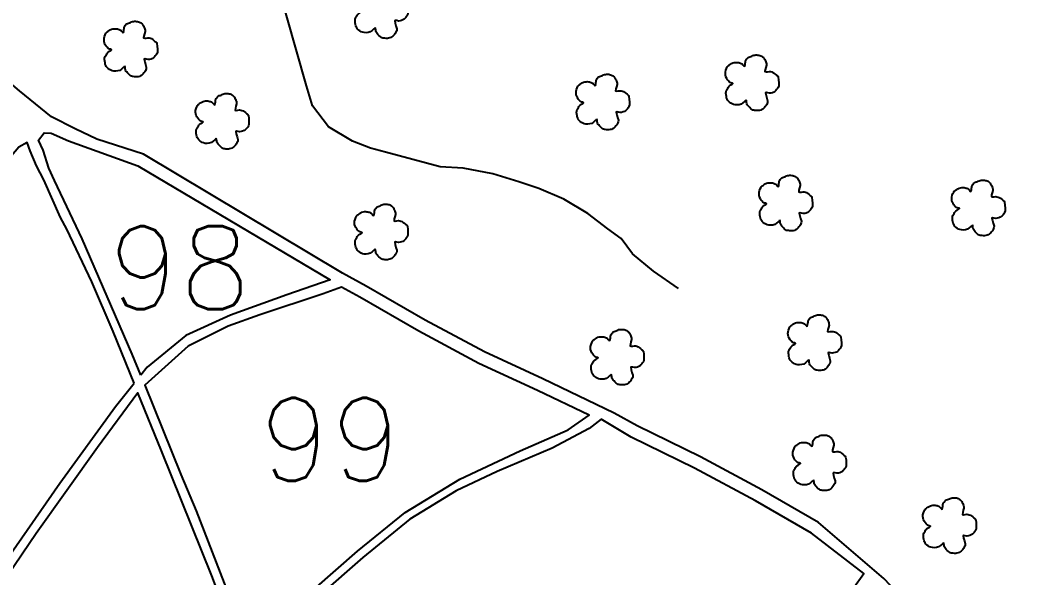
# Model space of a CAD drawing. Extents: x 730929 to 735129, y 7820181 to 7826121.
# Drawn here: x 732681.9 to 732998.2, y 7821832.9 to 7822007.4 of the extents above; entities that cross this region are included whole.
import ezdxf

# ---------------------------------------------------------------- set-up
doc = ezdxf.new("R2010")
doc.units = 0
doc.header["$MEASUREMENT"] = 0
doc.linetypes.add('CONTINUO', pattern=[0])
doc.linetypes.add('LIN0', pattern=[0])
for name, color, linetype in [('0114000475094', 5, 'Continuous'), ('0114000475095', 5, 'Continuous'), ('0114000475098', 5, 'Continuous'), ('0114000475099', 5, 'Continuous'), ('0114000475100', 5, 'Continuous'), ('CURSOS_D_AGUA', 4, 'Continuous'), ('RESERVA', 3, 'Continuous'), ('SIMBOLO ARVORE', 118, 'Continuous'), ('TEXTO_NUN_TAL', 7, 'Continuous')]:
    doc.layers.add(name, color=color, linetype=linetype)
doc.styles.add('Simplex', font='simplex.shx')

msp = doc.modelspace()

# ---------------------------------------------------------------- linework, layer by layer
at = {"layer": '0114000475094', "linetype": 'CONTINUO', "flags": 128}
msp.add_lwpolyline([(732717.56, 7821893.77), (732711.05, 7821910.02), (732704.37, 7821925.51), (732696.54, 7821942.04), (732694.57, 7821945.67), (732689.35, 7821957.46), (732687.01, 7821961.81), (732685.02, 7821966.55), (732684.11, 7821969.12), (732681.5, 7821967.64), (732678.05, 7821963.64), (732669.31, 7821950.76), (732654.5, 7821925.79), (732639.85, 7821902.37), (732628.39, 7821889.15), (732620.33, 7821877.62), (732605.75, 7821856.49), (732588.85, 7821833.74), (732566.78, 7821808.22), (732546.34, 7821782.1), (732528.78, 7821758.87), (732520.17, 7821740.36), (732514.1, 7821712.78), (732512.58, 7821680.1), (732514.21, 7821648.02), (732518.19, 7821615.8), (732526.43, 7821583), (732537.65, 7821551.55), (732550.5, 7821519.51), (732566.25, 7821486.07), (732586.82, 7821457.35), (732609.04, 7821429.9), (732633.72, 7821405.85), (732656.47, 7821389.96), (732672.16, 7821382.96), (732675.94, 7821381.8), (732681.39, 7821384.04), (732691.31, 7821388.8), (732701.62, 7821396.25), (732726.53, 7821407.79), (732744.93, 7821417.42), (732755.6, 7821426.45), (732748.06, 7821429.67), (732724.01, 7821436.79), (732694.76, 7821445.6), (732673.77, 7821460.24), (732655.84, 7821480.58), (732636.41, 7821509.05), (732622.23, 7821539.75), (732611.77, 7821570.51), (732603.9, 7821602.95), (732598.61, 7821637.22), (732597.21, 7821667.23), (732600.87, 7821692.78), (732608.42, 7821716.36), (732620.4, 7821742.51), (732634.21, 7821769.88), (732651.26, 7821799.2), (732672.08, 7821830.71), (732694.26, 7821862.53), (732711.76, 7821886.54)], close=True, dxfattribs=at)
at = {"layer": '0114000475095', "linetype": 'CONTINUO', "flags": 128}
msp.add_lwpolyline([(732749.52, 7821813.31), (732741.89, 7821833.49), (732726.16, 7821872.62), (732718.74, 7821890.83), (732706.1, 7821873.65), (732686.94, 7821846.78), (732664.31, 7821813.5), (732645.6, 7821783.05), (732629.12, 7821752.38), (732614.27, 7821722.09), (732604.81, 7821689.39), (732600.86, 7821656.3), (732602.75, 7821628.75), (732608.35, 7821597.55), (732618.68, 7821559.73), (732630.61, 7821528.31), (732643.61, 7821502.77), (732660.38, 7821479.28), (732679.71, 7821459.12), (732699.5, 7821446.99), (732716.75, 7821442.05), (732738.38, 7821435.86), (732760.34, 7821430.46), (732769.49, 7821430.61), (732779.76, 7821438.79), (732793.36, 7821455.38), (732806.69, 7821473.76), (732811.55, 7821482.3), (732811.24, 7821483.5), (732809.16, 7821484.85), (732795.54, 7821484.81), (732771.51, 7821484.5), (732751.13, 7821487.26), (732736.73, 7821496.49), (732725.28, 7821512.75), (732713.92, 7821533.97), (732703.79, 7821557.28), (732696.44, 7821582.21), (732692.01, 7821611.49), (732691.31, 7821638.7), (732691.55, 7821642.04), (732693.36, 7821663.47), (732696.48, 7821685.65), (732701.62, 7821706.2), (732708.26, 7821726.36), (732716.77, 7821746.64), (732727.49, 7821768.39), (732740.5, 7821789.68), (732749.82, 7821802.75), (732752.3, 7821805.63)], close=True, dxfattribs=at)
at = {"layer": '0114000475098', "linetype": 'CONTINUO', "flags": 128}
msp.add_lwpolyline([(732719.63, 7821896.35), (732717, 7821902.88), (732701.25, 7821938.95), (732692.66, 7821957.21), (732690.85, 7821961.11), (732689.05, 7821966.68), (732687.68, 7821969.84), (732689.37, 7821972.13), (732691.65, 7821972.03), (732696.98, 7821969.67), (732718.77, 7821961.82), (732778.88, 7821926.19), (732765.33, 7821921.48), (732747.68, 7821915.12), (732733.7, 7821908.68), (732721.65, 7821898.86)], close=True, dxfattribs=at)
at = {"layer": '0114000475099', "linetype": 'CONTINUO', "flags": 128}
msp.add_lwpolyline([(732754.46, 7821808.14), (732761.96, 7821816.87), (732773.86, 7821829.36), (732787.44, 7821841.28), (732802.39, 7821853.34), (732819.44, 7821863.78), (732838.35, 7821872.59), (732853.4, 7821879.19), (732859.92, 7821883.77), (732843.78, 7821891.52), (732825.48, 7821900.01), (732806.65, 7821910.09), (732788.23, 7821920.73), (732782.41, 7821923.85), (732776.72, 7821921.79), (732756.95, 7821915.15), (732746.99, 7821911.62), (732734.5, 7821905.41), (732720.88, 7821893.24), (732732.16, 7821865.22), (732737, 7821853.81), (732749.45, 7821821.5)], close=True, dxfattribs=at)
at = {"layer": '0114000475100'}
msp.add_lwpolyline([(732942.48, 7821829.48), (732945.94, 7821834.26), (732929.55, 7821846.86), (732912.04, 7821856.98), (732892.97, 7821867.2), (732873.06, 7821876.9), (732863.74, 7821882.53), (732859.95, 7821879.61), (732848.37, 7821873.46), (732831.16, 7821866.18), (732818.36, 7821860.07), (732803.89, 7821851.21), (732789.11, 7821839.29), (732775.67, 7821827.49)], dxfattribs=at)
at = {"layer": 'CURSOS_D_AGUA', "linetype": 'LIN0', "elevation": 716.76, "flags": 128}
msp.add_lwpolyline([(732887.91, 7821923.39), (732880.13, 7821928.82), (732873.55, 7821934.24), (732869.97, 7821939.05), (732865.78, 7821942.07), (732859.5, 7821946.89), (732852.02, 7821951.42), (732844.23, 7821954.75), (732837.94, 7821956.87), (732829.84, 7821959.31), (732820.55, 7821961.14), (732813.35, 7821961.47), (732796.21, 7821966.11), (732791.51, 7821967.38), (732785.87, 7821969.6), (732778.36, 7821974.02), (732773.37, 7821980.62), (732771.51, 7821986.9), (732762.19, 7822019.65), (732760.04, 7822030.63), (732758.49, 7822035.97), (732754.75, 7822044.14), (732748.19, 7822050.75), (732743.81, 7822054.21), (732729.41, 7822060.54), (732718.27, 7822065.27)], dxfattribs=at)
at = {"layer": 'RESERVA', "flags": 128}
msp.add_lwpolyline([(733002.25, 7821764.27), (732993.61, 7821775.98), (732991.17, 7821778.95), (732980.06, 7821794.86), (732970.69, 7821808.7), (732960.34, 7821824.1), (732952.18, 7821832.7), (732931.78, 7821850.19), (732913.98, 7821860.48), (732894.79, 7821870.76), (732874.97, 7821880.42), (732867.81, 7821884.43), (732845.48, 7821895.14), (732827.26, 7821903.59), (732808.6, 7821913.58), (732790.18, 7821924.22), (732782.72, 7821928.22), (732720.48, 7821965.45), (732705.89, 7821970.2), (732699.14, 7821973.41), (732691.66, 7821977.21), (732681.69, 7821985.28), (732666.09, 7821998.54), (732649.69, 7822010.69)], dxfattribs=at)
at = {"layer": 'SIMBOLO ARVORE', "linetype": 'LIN0', "elevation": 716.76, "flags": 128}
for points in [[(732792.97, 7822005), (732792.52, 7822004.61), (732792.02, 7822004.16), (732791.47, 7822003.74), (732790.83, 7822003.56), (732790.18, 7822003.49), (732789.56, 7822003.52), (732789.05, 7822003.63), (732788.6, 7822003.81), (732788.2, 7822004.05), (732787.82, 7822004.33), (732787.5, 7822004.65), (732787.23, 7822005), (732787.05, 7822005.32), (732786.92, 7822005.68), (732786.84, 7822006.08), (732786.75, 7822006.61), (732786.71, 7822007.16), (732786.73, 7822007.69), (732786.86, 7822008.07), (732787.04, 7822008.41), (732787.25, 7822008.7), (732787.4, 7822008.97), (732787.58, 7822009.21), (732787.8, 7822009.45), (732788.22, 7822009.72), (732788.61, 7822009.98), (732788.9, 7822010.2), (732788.77, 7822010.29), (732788.52, 7822010.35), (732788.2, 7822010.42), (732787.97, 7822010.55), (732787.74, 7822010.74), (732787.51, 7822010.99), (732787.21, 7822011.36), (732786.93, 7822011.79), (732786.7, 7822012.27), (732786.57, 7822012.76), (732786.52, 7822013.27), (732786.55, 7822013.79), (732786.7, 7822014.36), (732786.9, 7822014.91), (732787.13, 7822015.37), (732787.31, 7822015.62), (732787.51, 7822015.8), (732787.75, 7822015.94), (732788.09, 7822016.19), (732788.47, 7822016.43), (732788.87, 7822016.63), (732789.27, 7822016.73), (732789.67, 7822016.78), (732790.05, 7822016.79), (732790.39, 7822016.77), (732790.7, 7822016.72), (732790.99, 7822016.65), (732791.25, 7822016.57), (732791.49, 7822016.46), (732791.73, 7822016.31), (732792.03, 7822015.98), (732792.31, 7822015.71), (732792.55, 7822015.58), (732792.67, 7822015.95), (732792.74, 7822016.45), (732792.79, 7822016.97), (732792.85, 7822017.2), (732792.91, 7822017.37), (732793, 7822017.53), (732793.17, 7822017.79), (732793.37, 7822018.06), (732793.61, 7822018.3), (732793.9, 7822018.43), (732794.2, 7822018.54), (732794.52, 7822018.63), (732794.81, 7822018.77), (732795.1, 7822018.91), (732795.4, 7822019.02), (732795.73, 7822019.08), (732796.07, 7822019.11), (732796.4, 7822019.11), (732796.73, 7822019.1), (732797.04, 7822019.05), (732797.34, 7822018.98), (732797.62, 7822018.87), (732797.87, 7822018.74), (732798.11, 7822018.58), (732798.31, 7822018.4), (732798.5, 7822018.2), (732798.68, 7822017.96), (732798.86, 7822017.66), (732799.03, 7822017.33), (732799.17, 7822016.98), (732799.29, 7822016.66), (732799.36, 7822016.31), (732799.37, 7822015.89), (732799.17, 7822015.19), (732798.99, 7822014.51), (732798.92, 7822013.94), (732799.27, 7822013.84), (732799.75, 7822013.87), (732800.28, 7822013.96), (732800.68, 7822013.92), (732801.05, 7822013.83), (732801.41, 7822013.69), (732801.79, 7822013.43), (732802.15, 7822013.14), (732802.47, 7822012.84), (732802.72, 7822012.71), (732802.92, 7822012.51), (732803.07, 7822012.17), (732803.19, 7822011.33), (732803.24, 7822010.39), (732803.22, 7822009.49), (732803.07, 7822008.98), (732802.84, 7822008.59), (732802.57, 7822008.29), (732802.31, 7822007.97), (732802.03, 7822007.71), (732801.69, 7822007.49), (732801.26, 7822007.32), (732800.79, 7822007.19), (732800.32, 7822007.12), (732799.81, 7822007.26), (732799.39, 7822007.33), (732799.11, 7822007.23), (732799.26, 7822006.48), (732799.51, 7822005.6), (732799.76, 7822004.72), (732799.74, 7822004.27), (732799.63, 7822003.94), (732799.46, 7822003.65), (732799.25, 7822003.29), (732799, 7822002.95), (732798.74, 7822002.63), (732798.49, 7822002.38), (732798.23, 7822002.17), (732797.94, 7822002), (732797.58, 7822001.87), (732797.2, 7822001.78), (732796.81, 7822001.72), (732796.42, 7822001.71), (732796.04, 7822001.74), (732795.68, 7822001.79), (732795.39, 7822001.82), (732795.12, 7822001.9), (732794.84, 7822002.03), (732794.51, 7822002.31), (732794.19, 7822002.63), (732793.88, 7822002.98), (732793.62, 7822003.25), (732793.4, 7822003.52), (732793.22, 7822003.83), (732793.16, 7822004.3), (732793.11, 7822004.76), (732793.02, 7822005.13), (732793.02, 7822005.13)], [(732714.59, 7821992.95), (732714.14, 7821992.56), (732713.64, 7821992.11), (732713.09, 7821991.69), (732712.45, 7821991.51), (732711.8, 7821991.44), (732711.18, 7821991.47), (732710.67, 7821991.58), (732710.22, 7821991.76), (732709.82, 7821992), (732709.44, 7821992.28), (732709.12, 7821992.6), (732708.85, 7821992.94), (732708.67, 7821993.27), (732708.54, 7821993.63), (732708.45, 7821994.03), (732708.37, 7821994.56), (732708.33, 7821995.11), (732708.34, 7821995.64), (732708.48, 7821996.02), (732708.66, 7821996.36), (732708.87, 7821996.65), (732709.02, 7821996.92), (732709.2, 7821997.16), (732709.41, 7821997.4), (732709.84, 7821997.67), (732710.23, 7821997.93), (732710.51, 7821998.15), (732710.39, 7821998.23), (732710.14, 7821998.3), (732709.81, 7821998.37), (732709.59, 7821998.5), (732709.36, 7821998.69), (732709.12, 7821998.94), (732708.83, 7821999.31), (732708.55, 7821999.74), (732708.31, 7822000.22), (732708.19, 7822000.71), (732708.14, 7822001.22), (732708.17, 7822001.74), (732708.31, 7822002.31), (732708.52, 7822002.86), (732708.75, 7822003.32), (732708.93, 7822003.57), (732709.13, 7822003.75), (732709.37, 7822003.89), (732709.71, 7822004.14), (732710.09, 7822004.38), (732710.49, 7822004.58), (732710.89, 7822004.68), (732711.29, 7822004.73), (732711.67, 7822004.74), (732712, 7822004.72), (732712.32, 7822004.67), (732712.61, 7822004.6), (732712.86, 7822004.52), (732713.11, 7822004.41), (732713.35, 7822004.26), (732713.65, 7822003.93), (732713.93, 7822003.66), (732714.17, 7822003.53), (732714.29, 7822003.9), (732714.36, 7822004.4), (732714.41, 7822004.92), (732714.46, 7822005.15), (732714.53, 7822005.32), (732714.62, 7822005.48), (732714.78, 7822005.74), (732714.99, 7822006.01), (732715.23, 7822006.25), (732715.51, 7822006.38), (732715.82, 7822006.49), (732716.14, 7822006.58), (732716.43, 7822006.72), (732716.72, 7822006.86), (732717.02, 7822006.97), (732717.35, 7822007.03), (732717.68, 7822007.06), (732718.02, 7822007.06), (732718.34, 7822007.05), (732718.66, 7822007), (732718.96, 7822006.93), (732719.24, 7822006.82), (732719.49, 7822006.69), (732719.73, 7822006.53), (732719.93, 7822006.35), (732720.12, 7822006.15), (732720.29, 7822005.91), (732720.48, 7822005.61), (732720.65, 7822005.28), (732720.79, 7822004.93), (732720.91, 7822004.61), (732720.98, 7822004.26), (732720.99, 7822003.84), (732720.79, 7822003.14), (732720.6, 7822002.46), (732720.53, 7822001.89), (732720.89, 7822001.79), (732721.37, 7822001.82), (732721.9, 7822001.91), (732722.29, 7822001.86), (732722.67, 7822001.78), (732723.03, 7822001.64), (732723.41, 7822001.38), (732723.77, 7822001.09), (732724.09, 7822000.79), (732724.34, 7822000.66), (732724.54, 7822000.46), (732724.68, 7822000.12), (732724.8, 7821999.28), (732724.86, 7821998.34), (732724.84, 7821997.44), (732724.68, 7821996.93), (732724.46, 7821996.54), (732724.18, 7821996.24), (732723.93, 7821995.92), (732723.64, 7821995.66), (732723.31, 7821995.44), (732722.88, 7821995.26), (732722.41, 7821995.14), (732721.94, 7821995.07), (732721.43, 7821995.2), (732721.01, 7821995.28), (732720.73, 7821995.18), (732720.88, 7821994.43), (732721.13, 7821993.55), (732721.37, 7821992.67), (732721.35, 7821992.22), (732721.25, 7821991.89), (732721.08, 7821991.6), (732720.87, 7821991.24), (732720.62, 7821990.9), (732720.35, 7821990.58), (732720.11, 7821990.33), (732719.85, 7821990.12), (732719.56, 7821989.95), (732719.2, 7821989.82), (732718.82, 7821989.72), (732718.42, 7821989.67), (732718.04, 7821989.66), (732717.66, 7821989.69), (732717.3, 7821989.74), (732717.01, 7821989.77), (732716.73, 7821989.85), (732716.46, 7821989.98), (732716.13, 7821990.26), (732715.8, 7821990.58), (732715.49, 7821990.93), (732715.23, 7821991.2), (732715.01, 7821991.47), (732714.84, 7821991.78), (732714.78, 7821992.25), (732714.73, 7821992.7), (732714.64, 7821993.08), (732714.64, 7821993.08)], [(732909.04, 7821982.41), (732908.59, 7821982.01), (732908.09, 7821981.56), (732907.54, 7821981.14), (732906.9, 7821980.97), (732906.25, 7821980.9), (732905.63, 7821980.92), (732905.12, 7821981.03), (732904.67, 7821981.21), (732904.27, 7821981.45), (732903.89, 7821981.74), (732903.57, 7821982.06), (732903.3, 7821982.4), (732903.12, 7821982.73), (732902.99, 7821983.09), (732902.9, 7821983.49), (732902.82, 7821984.02), (732902.78, 7821984.57), (732902.79, 7821985.09), (732902.93, 7821985.48), (732903.11, 7821985.81), (732903.31, 7821986.11), (732903.47, 7821986.37), (732903.64, 7821986.62), (732903.86, 7821986.86), (732904.28, 7821987.13), (732904.68, 7821987.39), (732904.96, 7821987.6), (732904.84, 7821987.69), (732904.58, 7821987.75), (732904.26, 7821987.82), (732904.04, 7821987.96), (732903.81, 7821988.14), (732903.57, 7821988.39), (732903.28, 7821988.76), (732903, 7821989.2), (732902.76, 7821989.67), (732902.64, 7821990.16), (732902.59, 7821990.67), (732902.62, 7821991.19), (732902.76, 7821991.77), (732902.97, 7821992.31), (732903.2, 7821992.78), (732903.38, 7821993.03), (732903.58, 7821993.2), (732903.82, 7821993.35), (732904.16, 7821993.6), (732904.54, 7821993.83), (732904.94, 7821994.03), (732905.34, 7821994.13), (732905.73, 7821994.18), (732906.11, 7821994.19), (732906.45, 7821994.17), (732906.77, 7821994.13), (732907.06, 7821994.06), (732907.31, 7821993.97), (732907.56, 7821993.86), (732907.8, 7821993.71), (732908.1, 7821993.39), (732908.38, 7821993.12), (732908.62, 7821992.98), (732908.74, 7821993.36), (732908.81, 7821993.86), (732908.86, 7821994.38), (732908.91, 7821994.6), (732908.98, 7821994.77), (732909.07, 7821994.93), (732909.23, 7821995.2), (732909.44, 7821995.46), (732909.68, 7821995.7), (732909.96, 7821995.84), (732910.27, 7821995.94), (732910.59, 7821996.04), (732910.88, 7821996.18), (732911.17, 7821996.31), (732911.47, 7821996.43), (732911.8, 7821996.49), (732912.13, 7821996.52), (732912.47, 7821996.52), (732912.79, 7821996.5), (732913.11, 7821996.46), (732913.41, 7821996.39), (732913.68, 7821996.28), (732913.94, 7821996.14), (732914.17, 7821995.98), (732914.38, 7821995.81), (732914.57, 7821995.61), (732914.74, 7821995.37), (732914.93, 7821995.07), (732915.1, 7821994.74), (732915.24, 7821994.38), (732915.36, 7821994.07), (732915.43, 7821993.71), (732915.44, 7821993.29), (732915.23, 7821992.6), (732915.05, 7821991.91), (732914.98, 7821991.34), (732915.34, 7821991.24), (732915.82, 7821991.28), (732916.35, 7821991.36), (732916.74, 7821991.32), (732917.12, 7821991.23), (732917.48, 7821991.09), (732917.86, 7821990.84), (732918.22, 7821990.55), (732918.54, 7821990.25), (732918.79, 7821990.11), (732918.98, 7821989.92), (732919.13, 7821989.58), (732919.25, 7821988.73), (732919.31, 7821987.8), (732919.29, 7821986.89), (732919.13, 7821986.38), (732918.91, 7821986), (732918.63, 7821985.69), (732918.38, 7821985.38), (732918.09, 7821985.11), (732917.76, 7821984.89), (732917.32, 7821984.72), (732916.86, 7821984.6), (732916.38, 7821984.53), (732915.88, 7821984.66), (732915.46, 7821984.73), (732915.18, 7821984.63), (732915.33, 7821983.89), (732915.58, 7821983), (732915.82, 7821982.13), (732915.8, 7821981.68), (732915.7, 7821981.34), (732915.53, 7821981.06), (732915.32, 7821980.7), (732915.07, 7821980.35), (732914.8, 7821980.04), (732914.56, 7821979.79), (732914.3, 7821979.58), (732914.01, 7821979.41), (732913.65, 7821979.27), (732913.27, 7821979.18), (732912.87, 7821979.13), (732912.48, 7821979.12), (732912.11, 7821979.14), (732911.75, 7821979.19), (732911.46, 7821979.23), (732911.18, 7821979.3), (732910.91, 7821979.43), (732910.58, 7821979.71), (732910.25, 7821980.04), (732909.94, 7821980.38), (732909.68, 7821980.65), (732909.46, 7821980.93), (732909.29, 7821981.24), (732909.23, 7821981.71), (732909.18, 7821982.16), (732909.08, 7821982.53), (732909.08, 7821982.53)], [(732862.31, 7821976.38), (732861.86, 7821975.99), (732861.36, 7821975.54), (732860.81, 7821975.12), (732860.17, 7821974.94), (732859.52, 7821974.87), (732858.9, 7821974.9), (732858.39, 7821975.01), (732857.94, 7821975.19), (732857.54, 7821975.43), (732857.16, 7821975.71), (732856.84, 7821976.03), (732856.57, 7821976.38), (732856.39, 7821976.7), (732856.26, 7821977.06), (732856.17, 7821977.46), (732856.09, 7821977.99), (732856.05, 7821978.54), (732856.07, 7821979.07), (732856.2, 7821979.45), (732856.38, 7821979.79), (732856.59, 7821980.08), (732856.74, 7821980.35), (732856.92, 7821980.59), (732857.14, 7821980.83), (732857.56, 7821981.1), (732857.95, 7821981.36), (732858.23, 7821981.58), (732858.11, 7821981.67), (732857.86, 7821981.73), (732857.53, 7821981.8), (732857.31, 7821981.93), (732857.08, 7821982.12), (732856.85, 7821982.37), (732856.55, 7821982.74), (732856.27, 7821983.17), (732856.03, 7821983.65), (732855.91, 7821984.14), (732855.86, 7821984.65), (732855.89, 7821985.17), (732856.04, 7821985.74), (732856.24, 7821986.29), (732856.47, 7821986.75), (732856.65, 7821987), (732856.85, 7821987.18), (732857.09, 7821987.32), (732857.43, 7821987.57), (732857.81, 7821987.81), (732858.21, 7821988.01), (732858.61, 7821988.11), (732859.01, 7821988.16), (732859.39, 7821988.17), (732859.73, 7821988.15), (732860.04, 7821988.1), (732860.33, 7821988.03), (732860.59, 7821987.95), (732860.83, 7821987.84), (732861.07, 7821987.69), (732861.37, 7821987.36), (732861.65, 7821987.09), (732861.89, 7821986.96), (732862.01, 7821987.33), (732862.08, 7821987.83), (732862.13, 7821988.35), (732862.18, 7821988.58), (732862.25, 7821988.75), (732862.34, 7821988.91), (732862.5, 7821989.17), (732862.71, 7821989.44), (732862.95, 7821989.68), (732863.24, 7821989.81), (732863.54, 7821989.92), (732863.86, 7821990.01), (732864.15, 7821990.15), (732864.44, 7821990.29), (732864.74, 7821990.4), (732865.07, 7821990.46), (732865.41, 7821990.49), (732865.74, 7821990.5), (732866.07, 7821990.48), (732866.38, 7821990.43), (732866.68, 7821990.36), (732866.96, 7821990.25), (732867.21, 7821990.12), (732867.45, 7821989.96), (732867.65, 7821989.78), (732867.84, 7821989.58), (732868.02, 7821989.34), (732868.2, 7821989.04), (732868.37, 7821988.71), (732868.51, 7821988.36), (732868.63, 7821988.04), (732868.7, 7821987.69), (732868.71, 7821987.27), (732868.51, 7821986.57), (732868.33, 7821985.89), (732868.25, 7821985.32), (732868.61, 7821985.22), (732869.09, 7821985.25), (732869.62, 7821985.34), (732870.01, 7821985.3), (732870.39, 7821985.21), (732870.75, 7821985.07), (732871.13, 7821984.81), (732871.49, 7821984.52), (732871.81, 7821984.22), (732872.06, 7821984.09), (732872.26, 7821983.89), (732872.4, 7821983.55), (732872.52, 7821982.71), (732872.58, 7821981.77), (732872.56, 7821980.87), (732872.41, 7821980.36), (732872.18, 7821979.97), (732871.91, 7821979.67), (732871.65, 7821979.35), (732871.36, 7821979.09), (732871.03, 7821978.87), (732870.6, 7821978.7), (732870.13, 7821978.57), (732869.66, 7821978.5), (732869.15, 7821978.64), (732868.73, 7821978.71), (732868.45, 7821978.61), (732868.6, 7821977.86), (732868.85, 7821976.98), (732869.1, 7821976.1), (732869.08, 7821975.65), (732868.97, 7821975.32), (732868.8, 7821975.03), (732868.59, 7821974.67), (732868.34, 7821974.33), (732868.08, 7821974.02), (732867.83, 7821973.76), (732867.57, 7821973.55), (732867.28, 7821973.38), (732866.92, 7821973.25), (732866.54, 7821973.16), (732866.15, 7821973.1), (732865.76, 7821973.09), (732865.38, 7821973.12), (732865.02, 7821973.17), (732864.73, 7821973.2), (732864.45, 7821973.28), (732864.18, 7821973.41), (732863.85, 7821973.69), (732863.52, 7821974.01), (732863.21, 7821974.36), (732862.95, 7821974.63), (732862.73, 7821974.9), (732862.56, 7821975.21), (732862.5, 7821975.68), (732862.45, 7821976.14), (732862.36, 7821976.51), (732862.36, 7821976.51)], [(732743.23, 7821970.36), (732742.78, 7821969.96), (732742.28, 7821969.51), (732741.73, 7821969.09), (732741.09, 7821968.92), (732740.44, 7821968.85), (732739.82, 7821968.87), (732739.31, 7821968.98), (732738.86, 7821969.16), (732738.46, 7821969.4), (732738.08, 7821969.69), (732737.76, 7821970), (732737.49, 7821970.35), (732737.31, 7821970.68), (732737.18, 7821971.04), (732737.09, 7821971.44), (732737.01, 7821971.97), (732736.97, 7821972.52), (732736.98, 7821973.04), (732737.12, 7821973.43), (732737.3, 7821973.76), (732737.51, 7821974.06), (732737.66, 7821974.32), (732737.84, 7821974.57), (732738.05, 7821974.81), (732738.48, 7821975.08), (732738.87, 7821975.33), (732739.15, 7821975.55), (732739.03, 7821975.64), (732738.77, 7821975.7), (732738.45, 7821975.77), (732738.23, 7821975.91), (732738, 7821976.09), (732737.76, 7821976.34), (732737.47, 7821976.71), (732737.19, 7821977.15), (732736.95, 7821977.62), (732736.83, 7821978.11), (732736.78, 7821978.62), (732736.81, 7821979.14), (732736.95, 7821979.72), (732737.16, 7821980.26), (732737.39, 7821980.73), (732737.57, 7821980.98), (732737.77, 7821981.15), (732738.01, 7821981.3), (732738.35, 7821981.55), (732738.73, 7821981.78), (732739.13, 7821981.98), (732739.53, 7821982.08), (732739.93, 7821982.13), (732740.31, 7821982.14), (732740.64, 7821982.12), (732740.96, 7821982.08), (732741.25, 7821982.01), (732741.5, 7821981.92), (732741.75, 7821981.81), (732741.99, 7821981.66), (732742.29, 7821981.34), (732742.57, 7821981.06), (732742.81, 7821980.93), (732742.93, 7821981.31), (732743, 7821981.81), (732743.05, 7821982.33), (732743.1, 7821982.55), (732743.17, 7821982.72), (732743.26, 7821982.88), (732743.42, 7821983.15), (732743.63, 7821983.41), (732743.87, 7821983.65), (732744.15, 7821983.79), (732744.46, 7821983.89), (732744.78, 7821983.99), (732745.07, 7821984.13), (732745.36, 7821984.26), (732745.66, 7821984.38), (732745.99, 7821984.44), (732746.32, 7821984.47), (732746.66, 7821984.47), (732746.98, 7821984.45), (732747.3, 7821984.41), (732747.6, 7821984.34), (732747.88, 7821984.23), (732748.13, 7821984.09), (732748.37, 7821983.93), (732748.57, 7821983.76), (732748.76, 7821983.55), (732748.93, 7821983.32), (732749.12, 7821983.02), (732749.29, 7821982.69), (732749.43, 7821982.33), (732749.55, 7821982.02), (732749.62, 7821981.66), (732749.63, 7821981.24), (732749.43, 7821980.55), (732749.24, 7821979.86), (732749.17, 7821979.29), (732749.53, 7821979.19), (732750.01, 7821979.23), (732750.54, 7821979.31), (732750.93, 7821979.27), (732751.31, 7821979.18), (732751.67, 7821979.04), (732752.05, 7821978.79), (732752.41, 7821978.5), (732752.73, 7821978.2), (732752.98, 7821978.06), (732753.18, 7821977.87), (732753.32, 7821977.53), (732753.44, 7821976.68), (732753.5, 7821975.74), (732753.48, 7821974.84), (732753.32, 7821974.33), (732753.1, 7821973.94), (732752.82, 7821973.64), (732752.57, 7821973.33), (732752.28, 7821973.06), (732751.95, 7821972.84), (732751.52, 7821972.67), (732751.05, 7821972.55), (732750.58, 7821972.48), (732750.07, 7821972.61), (732749.65, 7821972.68), (732749.37, 7821972.58), (732749.52, 7821971.84), (732749.77, 7821970.95), (732750.01, 7821970.08), (732749.99, 7821969.63), (732749.89, 7821969.29), (732749.72, 7821969.01), (732749.51, 7821968.65), (732749.26, 7821968.3), (732748.99, 7821967.99), (732748.75, 7821967.74), (732748.49, 7821967.53), (732748.2, 7821967.35), (732747.84, 7821967.22), (732747.46, 7821967.13), (732747.06, 7821967.08), (732746.68, 7821967.07), (732746.3, 7821967.09), (732745.94, 7821967.14), (732745.65, 7821967.18), (732745.37, 7821967.25), (732745.1, 7821967.38), (732744.77, 7821967.66), (732744.44, 7821967.99), (732744.13, 7821968.33), (732743.87, 7821968.6), (732743.65, 7821968.88), (732743.48, 7821969.19), (732743.42, 7821969.66), (732743.37, 7821970.11), (732743.28, 7821970.48), (732743.28, 7821970.48)], [(732919.59, 7821944.75), (732919.14, 7821944.35), (732918.64, 7821943.91), (732918.09, 7821943.49), (732917.45, 7821943.31), (732916.8, 7821943.24), (732916.18, 7821943.27), (732915.67, 7821943.38), (732915.22, 7821943.56), (732914.82, 7821943.8), (732914.44, 7821944.08), (732914.12, 7821944.4), (732913.85, 7821944.74), (732913.67, 7821945.07), (732913.54, 7821945.43), (732913.45, 7821945.83), (732913.37, 7821946.36), (732913.33, 7821946.91), (732913.34, 7821947.44), (732913.48, 7821947.82), (732913.66, 7821948.16), (732913.87, 7821948.45), (732914.02, 7821948.71), (732914.2, 7821948.96), (732914.41, 7821949.2), (732914.84, 7821949.47), (732915.23, 7821949.73), (732915.51, 7821949.94), (732915.39, 7821950.03), (732915.14, 7821950.1), (732914.81, 7821950.17), (732914.59, 7821950.3), (732914.36, 7821950.49), (732914.12, 7821950.74), (732913.83, 7821951.11), (732913.55, 7821951.54), (732913.31, 7821952.01), (732913.19, 7821952.5), (732913.14, 7821953.01), (732913.17, 7821953.54), (732913.32, 7821954.11), (732913.52, 7821954.65), (732913.75, 7821955.12), (732913.93, 7821955.37), (732914.13, 7821955.54), (732914.37, 7821955.69), (732914.71, 7821955.94), (732915.09, 7821956.17), (732915.49, 7821956.38), (732915.89, 7821956.48), (732916.29, 7821956.53), (732916.67, 7821956.53), (732917, 7821956.52), (732917.32, 7821956.47), (732917.61, 7821956.4), (732917.86, 7821956.32), (732918.11, 7821956.2), (732918.35, 7821956.05), (732918.65, 7821955.73), (732918.93, 7821955.46), (732919.17, 7821955.33), (732919.29, 7821955.7), (732919.36, 7821956.2), (732919.41, 7821956.72), (732919.46, 7821956.94), (732919.53, 7821957.12), (732919.62, 7821957.27), (732919.78, 7821957.54), (732919.99, 7821957.8), (732920.23, 7821958.05), (732920.52, 7821958.18), (732920.82, 7821958.29), (732921.14, 7821958.38), (732921.43, 7821958.52), (732921.72, 7821958.66), (732922.02, 7821958.77), (732922.35, 7821958.83), (732922.68, 7821958.86), (732923.02, 7821958.86), (732923.34, 7821958.85), (732923.66, 7821958.8), (732923.96, 7821958.73), (732924.24, 7821958.62), (732924.49, 7821958.48), (732924.73, 7821958.32), (732924.93, 7821958.15), (732925.12, 7821957.95), (732925.29, 7821957.71), (732925.48, 7821957.41), (732925.65, 7821957.08), (732925.79, 7821956.73), (732925.91, 7821956.41), (732925.98, 7821956.06), (732925.99, 7821955.63), (732925.79, 7821954.94), (732925.61, 7821954.26), (732925.53, 7821953.69), (732925.89, 7821953.59), (732926.37, 7821953.62), (732926.9, 7821953.71), (732927.29, 7821953.66), (732927.67, 7821953.58), (732928.03, 7821953.44), (732928.41, 7821953.18), (732928.77, 7821952.89), (732929.09, 7821952.59), (732929.34, 7821952.46), (732929.54, 7821952.26), (732929.68, 7821951.92), (732929.8, 7821951.07), (732929.86, 7821950.14), (732929.84, 7821949.24), (732929.68, 7821948.72), (732929.46, 7821948.34), (732929.18, 7821948.04), (732928.93, 7821947.72), (732928.64, 7821947.46), (732928.31, 7821947.24), (732927.88, 7821947.06), (732927.41, 7821946.94), (732926.94, 7821946.87), (732926.43, 7821947), (732926.01, 7821947.08), (732925.73, 7821946.97), (732925.88, 7821946.23), (732926.13, 7821945.34), (732926.37, 7821944.47), (732926.36, 7821944.02), (732926.25, 7821943.68), (732926.08, 7821943.4), (732925.87, 7821943.04), (732925.62, 7821942.7), (732925.36, 7821942.38), (732925.11, 7821942.13), (732924.85, 7821941.92), (732924.56, 7821941.75), (732924.2, 7821941.62), (732923.82, 7821941.52), (732923.43, 7821941.47), (732923.04, 7821941.46), (732922.66, 7821941.49), (732922.3, 7821941.54), (732922.01, 7821941.57), (732921.73, 7821941.64), (732921.46, 7821941.78), (732921.13, 7821942.05), (732920.8, 7821942.38), (732920.49, 7821942.72), (732920.23, 7821942.99), (732920.01, 7821943.27), (732919.84, 7821943.58), (732919.78, 7821944.05), (732919.73, 7821944.5), (732919.64, 7821944.88), (732919.64, 7821944.88)], [(732979.88, 7821943.24), (732979.43, 7821942.85), (732978.93, 7821942.4), (732978.38, 7821941.98), (732977.74, 7821941.81), (732977.09, 7821941.74), (732976.47, 7821941.76), (732975.97, 7821941.87), (732975.51, 7821942.05), (732975.11, 7821942.29), (732974.74, 7821942.57), (732974.41, 7821942.89), (732974.15, 7821943.24), (732973.96, 7821943.56), (732973.83, 7821943.92), (732973.75, 7821944.32), (732973.66, 7821944.86), (732973.62, 7821945.4), (732973.64, 7821945.93), (732973.77, 7821946.32), (732973.95, 7821946.65), (732974.16, 7821946.94), (732974.31, 7821947.21), (732974.49, 7821947.46), (732974.71, 7821947.69), (732975.13, 7821947.97), (732975.53, 7821948.22), (732975.81, 7821948.44), (732975.69, 7821948.53), (732975.43, 7821948.59), (732975.11, 7821948.66), (732974.88, 7821948.79), (732974.66, 7821948.98), (732974.42, 7821949.23), (732974.12, 7821949.6), (732973.84, 7821950.03), (732973.61, 7821950.51), (732973.48, 7821951), (732973.43, 7821951.51), (732973.46, 7821952.03), (732973.61, 7821952.61), (732973.81, 7821953.15), (732974.05, 7821953.62), (732974.22, 7821953.86), (732974.42, 7821954.04), (732974.66, 7821954.18), (732975, 7821954.43), (732975.38, 7821954.67), (732975.78, 7821954.87), (732976.18, 7821954.97), (732976.58, 7821955.02), (732976.96, 7821955.03), (732977.3, 7821955.01), (732977.61, 7821954.96), (732977.9, 7821954.89), (732978.16, 7821954.81), (732978.4, 7821954.7), (732978.65, 7821954.55), (732978.94, 7821954.22), (732979.22, 7821953.95), (732979.46, 7821953.82), (732979.58, 7821954.19), (732979.66, 7821954.69), (732979.71, 7821955.21), (732979.76, 7821955.44), (732979.82, 7821955.61), (732979.91, 7821955.77), (732980.08, 7821956.03), (732980.28, 7821956.3), (732980.52, 7821956.54), (732980.81, 7821956.67), (732981.12, 7821956.78), (732981.43, 7821956.87), (732981.72, 7821957.01), (732982.02, 7821957.15), (732982.32, 7821957.27), (732982.64, 7821957.33), (732982.98, 7821957.35), (732983.31, 7821957.36), (732983.64, 7821957.34), (732983.95, 7821957.29), (732984.25, 7821957.22), (732984.53, 7821957.11), (732984.79, 7821956.98), (732985.02, 7821956.82), (732985.23, 7821956.64), (732985.41, 7821956.44), (732985.59, 7821956.2), (732985.77, 7821955.9), (732985.94, 7821955.57), (732986.09, 7821955.22), (732986.2, 7821954.91), (732986.27, 7821954.55), (732986.28, 7821954.13), (732986.08, 7821953.43), (732985.9, 7821952.75), (732985.83, 7821952.18), (732986.18, 7821952.08), (732986.66, 7821952.11), (732987.19, 7821952.2), (732987.59, 7821952.16), (732987.96, 7821952.07), (732988.32, 7821951.93), (732988.7, 7821951.68), (732989.06, 7821951.39), (732989.39, 7821951.09), (732989.63, 7821950.95), (732989.83, 7821950.75), (732989.98, 7821950.41), (732990.1, 7821949.57), (732990.16, 7821948.63), (732990.14, 7821947.73), (732989.98, 7821947.22), (732989.75, 7821946.83), (732989.48, 7821946.53), (732989.23, 7821946.22), (732988.94, 7821945.95), (732988.61, 7821945.73), (732988.17, 7821945.56), (732987.7, 7821945.43), (732987.23, 7821945.36), (732986.73, 7821945.5), (732986.3, 7821945.57), (732986.02, 7821945.47), (732986.17, 7821944.72), (732986.42, 7821943.84), (732986.67, 7821942.96), (732986.65, 7821942.52), (732986.54, 7821942.18), (732986.37, 7821941.9), (732986.16, 7821941.53), (732985.92, 7821941.19), (732985.65, 7821940.88), (732985.4, 7821940.62), (732985.14, 7821940.41), (732984.85, 7821940.24), (732984.5, 7821940.11), (732984.11, 7821940.02), (732983.72, 7821939.96), (732983.33, 7821939.96), (732982.95, 7821939.98), (732982.6, 7821940.03), (732982.3, 7821940.06), (732982.03, 7821940.14), (732981.75, 7821940.27), (732981.42, 7821940.55), (732981.1, 7821940.87), (732980.79, 7821941.22), (732980.53, 7821941.49), (732980.31, 7821941.77), (732980.13, 7821942.07), (732980.08, 7821942.54), (732980.02, 7821943), (732979.93, 7821943.37), (732979.93, 7821943.37)], [(732792.97, 7821935.71), (732792.52, 7821935.32), (732792.02, 7821934.87), (732791.47, 7821934.45), (732790.83, 7821934.27), (732790.18, 7821934.2), (732789.56, 7821934.23), (732789.05, 7821934.34), (732788.6, 7821934.52), (732788.2, 7821934.76), (732787.82, 7821935.04), (732787.5, 7821935.36), (732787.23, 7821935.71), (732787.05, 7821936.03), (732786.92, 7821936.39), (732786.84, 7821936.79), (732786.75, 7821937.32), (732786.71, 7821937.87), (732786.73, 7821938.4), (732786.86, 7821938.78), (732787.04, 7821939.12), (732787.25, 7821939.41), (732787.4, 7821939.68), (732787.58, 7821939.92), (732787.8, 7821940.16), (732788.22, 7821940.43), (732788.61, 7821940.69), (732788.9, 7821940.91), (732788.77, 7821941), (732788.52, 7821941.06), (732788.2, 7821941.13), (732787.97, 7821941.26), (732787.74, 7821941.45), (732787.51, 7821941.7), (732787.21, 7821942.07), (732786.93, 7821942.5), (732786.7, 7821942.98), (732786.57, 7821943.47), (732786.52, 7821943.98), (732786.55, 7821944.5), (732786.7, 7821945.07), (732786.9, 7821945.62), (732787.13, 7821946.08), (732787.31, 7821946.33), (732787.51, 7821946.51), (732787.75, 7821946.65), (732788.09, 7821946.9), (732788.47, 7821947.14), (732788.87, 7821947.34), (732789.27, 7821947.44), (732789.67, 7821947.49), (732790.05, 7821947.5), (732790.39, 7821947.48), (732790.7, 7821947.43), (732790.99, 7821947.36), (732791.25, 7821947.28), (732791.49, 7821947.17), (732791.73, 7821947.02), (732792.03, 7821946.69), (732792.31, 7821946.42), (732792.55, 7821946.29), (732792.67, 7821946.66), (732792.74, 7821947.16), (732792.79, 7821947.68), (732792.85, 7821947.91), (732792.91, 7821948.08), (732793, 7821948.24), (732793.17, 7821948.5), (732793.37, 7821948.77), (732793.61, 7821949.01), (732793.9, 7821949.14), (732794.2, 7821949.25), (732794.52, 7821949.34), (732794.81, 7821949.48), (732795.1, 7821949.62), (732795.4, 7821949.73), (732795.73, 7821949.79), (732796.07, 7821949.82), (732796.4, 7821949.82), (732796.73, 7821949.81), (732797.04, 7821949.76), (732797.34, 7821949.69), (732797.62, 7821949.58), (732797.87, 7821949.45), (732798.11, 7821949.29), (732798.31, 7821949.11), (732798.5, 7821948.91), (732798.68, 7821948.67), (732798.86, 7821948.37), (732799.03, 7821948.04), (732799.17, 7821947.69), (732799.29, 7821947.37), (732799.36, 7821947.02), (732799.37, 7821946.6), (732799.17, 7821945.9), (732798.99, 7821945.22), (732798.92, 7821944.65), (732799.27, 7821944.55), (732799.75, 7821944.58), (732800.28, 7821944.67), (732800.68, 7821944.63), (732801.05, 7821944.54), (732801.41, 7821944.4), (732801.79, 7821944.14), (732802.15, 7821943.85), (732802.47, 7821943.55), (732802.72, 7821943.42), (732802.92, 7821943.22), (732803.07, 7821942.88), (732803.19, 7821942.04), (732803.24, 7821941.1), (732803.22, 7821940.2), (732803.07, 7821939.69), (732802.84, 7821939.3), (732802.57, 7821939), (732802.31, 7821938.68), (732802.03, 7821938.42), (732801.69, 7821938.2), (732801.26, 7821938.03), (732800.79, 7821937.9), (732800.32, 7821937.83), (732799.81, 7821937.97), (732799.39, 7821938.04), (732799.11, 7821937.94), (732799.26, 7821937.19), (732799.51, 7821936.31), (732799.76, 7821935.43), (732799.74, 7821934.98), (732799.63, 7821934.65), (732799.46, 7821934.36), (732799.25, 7821934), (732799, 7821933.66), (732798.74, 7821933.34), (732798.49, 7821933.09), (732798.23, 7821932.88), (732797.94, 7821932.71), (732797.58, 7821932.58), (732797.2, 7821932.49), (732796.81, 7821932.43), (732796.42, 7821932.42), (732796.04, 7821932.45), (732795.68, 7821932.5), (732795.39, 7821932.53), (732795.12, 7821932.61), (732794.84, 7821932.74), (732794.51, 7821933.02), (732794.19, 7821933.34), (732793.88, 7821933.69), (732793.62, 7821933.96), (732793.4, 7821934.23), (732793.22, 7821934.54), (732793.16, 7821935.01), (732793.11, 7821935.47), (732793.02, 7821935.84), (732793.02, 7821935.84)], [(732928.63, 7821901.07), (732928.18, 7821900.67), (732927.68, 7821900.22), (732927.13, 7821899.8), (732926.49, 7821899.63), (732925.84, 7821899.56), (732925.22, 7821899.58), (732924.71, 7821899.69), (732924.26, 7821899.87), (732923.86, 7821900.11), (732923.49, 7821900.4), (732923.16, 7821900.71), (732922.9, 7821901.06), (732922.71, 7821901.39), (732922.58, 7821901.75), (732922.5, 7821902.15), (732922.41, 7821902.68), (732922.37, 7821903.23), (732922.39, 7821903.75), (732922.52, 7821904.14), (732922.7, 7821904.47), (732922.91, 7821904.77), (732923.06, 7821905.03), (732923.24, 7821905.28), (732923.46, 7821905.51), (732923.88, 7821905.79), (732924.28, 7821906.04), (732924.56, 7821906.26), (732924.44, 7821906.35), (732924.18, 7821906.41), (732923.86, 7821906.48), (732923.63, 7821906.62), (732923.41, 7821906.8), (732923.17, 7821907.05), (732922.87, 7821907.42), (732922.59, 7821907.86), (732922.36, 7821908.33), (732922.23, 7821908.82), (732922.18, 7821909.33), (732922.21, 7821909.85), (732922.36, 7821910.43), (732922.56, 7821910.97), (732922.8, 7821911.44), (732922.97, 7821911.69), (732923.17, 7821911.86), (732923.41, 7821912.01), (732923.75, 7821912.25), (732924.13, 7821912.49), (732924.53, 7821912.69), (732924.93, 7821912.79), (732925.33, 7821912.84), (732925.71, 7821912.85), (732926.05, 7821912.83), (732926.36, 7821912.79), (732926.65, 7821912.72), (732926.91, 7821912.63), (732927.15, 7821912.52), (732927.4, 7821912.37), (732927.69, 7821912.05), (732927.97, 7821911.77), (732928.21, 7821911.64), (732928.33, 7821912.02), (732928.41, 7821912.52), (732928.46, 7821913.04), (732928.51, 7821913.26), (732928.57, 7821913.43), (732928.66, 7821913.59), (732928.83, 7821913.86), (732929.03, 7821914.12), (732929.27, 7821914.36), (732929.56, 7821914.5), (732929.87, 7821914.6), (732930.18, 7821914.7), (732930.47, 7821914.84), (732930.77, 7821914.97), (732931.07, 7821915.09), (732931.39, 7821915.15), (732931.73, 7821915.18), (732932.06, 7821915.18), (732932.39, 7821915.16), (732932.7, 7821915.12), (732933, 7821915.05), (732933.28, 7821914.94), (732933.54, 7821914.8), (732933.77, 7821914.64), (732933.98, 7821914.47), (732934.16, 7821914.26), (732934.34, 7821914.03), (732934.52, 7821913.73), (732934.69, 7821913.4), (732934.84, 7821913.04), (732934.95, 7821912.73), (732935.02, 7821912.37), (732935.03, 7821911.95), (732934.83, 7821911.26), (732934.65, 7821910.57), (732934.58, 7821910), (732934.93, 7821909.9), (732935.41, 7821909.94), (732935.94, 7821910.02), (732936.34, 7821909.98), (732936.71, 7821909.89), (732937.07, 7821909.75), (732937.45, 7821909.5), (732937.81, 7821909.21), (732938.14, 7821908.91), (732938.38, 7821908.77), (732938.58, 7821908.58), (732938.73, 7821908.24), (732938.85, 7821907.39), (732938.91, 7821906.45), (732938.89, 7821905.55), (732938.73, 7821905.04), (732938.5, 7821904.65), (732938.23, 7821904.35), (732937.98, 7821904.04), (732937.69, 7821903.77), (732937.36, 7821903.55), (732936.92, 7821903.38), (732936.45, 7821903.26), (732935.98, 7821903.19), (732935.48, 7821903.32), (732935.05, 7821903.39), (732934.77, 7821903.29), (732934.92, 7821902.55), (732935.17, 7821901.66), (732935.42, 7821900.79), (732935.4, 7821900.34), (732935.29, 7821900), (732935.12, 7821899.72), (732934.91, 7821899.36), (732934.67, 7821899.01), (732934.4, 7821898.7), (732934.15, 7821898.45), (732933.89, 7821898.24), (732933.6, 7821898.06), (732933.25, 7821897.93), (732932.86, 7821897.84), (732932.47, 7821897.79), (732932.08, 7821897.78), (732931.7, 7821897.8), (732931.35, 7821897.85), (732931.05, 7821897.89), (732930.78, 7821897.96), (732930.5, 7821898.09), (732930.17, 7821898.37), (732929.85, 7821898.7), (732929.54, 7821899.04), (732929.28, 7821899.31), (732929.06, 7821899.59), (732928.88, 7821899.9), (732928.83, 7821900.37), (732928.77, 7821900.82), (732928.68, 7821901.19), (732928.68, 7821901.19)], [(732866.83, 7821896.55), (732866.38, 7821896.15), (732865.88, 7821895.7), (732865.33, 7821895.28), (732864.69, 7821895.11), (732864.04, 7821895.04), (732863.42, 7821895.06), (732862.91, 7821895.17), (732862.46, 7821895.35), (732862.06, 7821895.59), (732861.69, 7821895.88), (732861.36, 7821896.2), (732861.09, 7821896.54), (732860.91, 7821896.87), (732860.78, 7821897.23), (732860.7, 7821897.63), (732860.61, 7821898.16), (732860.57, 7821898.71), (732860.59, 7821899.23), (732860.72, 7821899.62), (732860.9, 7821899.95), (732861.11, 7821900.25), (732861.26, 7821900.51), (732861.44, 7821900.76), (732861.66, 7821901), (732862.08, 7821901.27), (732862.47, 7821901.53), (732862.76, 7821901.74), (732862.63, 7821901.83), (732862.38, 7821901.89), (732862.06, 7821901.96), (732861.83, 7821902.1), (732861.6, 7821902.28), (732861.37, 7821902.53), (732861.07, 7821902.9), (732860.79, 7821903.34), (732860.56, 7821903.81), (732860.43, 7821904.3), (732860.38, 7821904.81), (732860.41, 7821905.34), (732860.56, 7821905.91), (732860.76, 7821906.45), (732860.99, 7821906.92), (732861.17, 7821907.17), (732861.37, 7821907.34), (732861.61, 7821907.49), (732861.95, 7821907.74), (732862.33, 7821907.97), (732862.73, 7821908.17), (732863.13, 7821908.27), (732863.53, 7821908.32), (732863.91, 7821908.33), (732864.25, 7821908.32), (732864.56, 7821908.27), (732864.85, 7821908.2), (732865.11, 7821908.11), (732865.35, 7821908), (732865.59, 7821907.85), (732865.89, 7821907.53), (732866.17, 7821907.26), (732866.41, 7821907.12), (732866.53, 7821907.5), (732866.6, 7821908), (732866.66, 7821908.52), (732866.71, 7821908.74), (732866.77, 7821908.91), (732866.86, 7821909.07), (732867.03, 7821909.34), (732867.23, 7821909.6), (732867.47, 7821909.84), (732867.76, 7821909.98), (732868.06, 7821910.08), (732868.38, 7821910.18), (732868.67, 7821910.32), (732868.96, 7821910.45), (732869.27, 7821910.57), (732869.59, 7821910.63), (732869.93, 7821910.66), (732870.26, 7821910.66), (732870.59, 7821910.64), (732870.9, 7821910.6), (732871.2, 7821910.53), (732871.48, 7821910.42), (732871.73, 7821910.28), (732871.97, 7821910.12), (732872.17, 7821909.95), (732872.36, 7821909.75), (732872.54, 7821909.51), (732872.72, 7821909.21), (732872.89, 7821908.88), (732873.03, 7821908.53), (732873.15, 7821908.21), (732873.22, 7821907.85), (732873.23, 7821907.43), (732873.03, 7821906.74), (732872.85, 7821906.05), (732872.78, 7821905.48), (732873.13, 7821905.38), (732873.61, 7821905.42), (732874.14, 7821905.51), (732874.54, 7821905.46), (732874.91, 7821905.37), (732875.27, 7821905.23), (732875.65, 7821904.98), (732876.01, 7821904.69), (732876.34, 7821904.39), (732876.58, 7821904.25), (732876.78, 7821904.06), (732876.93, 7821903.72), (732877.05, 7821902.87), (732877.1, 7821901.94), (732877.09, 7821901.03), (732876.93, 7821900.52), (732876.7, 7821900.14), (732876.43, 7821899.83), (732876.17, 7821899.52), (732875.89, 7821899.25), (732875.55, 7821899.03), (732875.12, 7821898.86), (732874.65, 7821898.74), (732874.18, 7821898.67), (732873.68, 7821898.8), (732873.25, 7821898.87), (732872.97, 7821898.77), (732873.12, 7821898.03), (732873.37, 7821897.14), (732873.62, 7821896.27), (732873.6, 7821895.82), (732873.49, 7821895.48), (732873.32, 7821895.2), (732873.11, 7821894.84), (732872.86, 7821894.49), (732872.6, 7821894.18), (732872.35, 7821893.93), (732872.09, 7821893.72), (732871.8, 7821893.55), (732871.44, 7821893.41), (732871.06, 7821893.32), (732870.67, 7821893.27), (732870.28, 7821893.26), (732869.9, 7821893.29), (732869.54, 7821893.34), (732869.25, 7821893.37), (732868.98, 7821893.44), (732868.7, 7821893.57), (732868.37, 7821893.85), (732868.05, 7821894.18), (732867.74, 7821894.52), (732867.48, 7821894.79), (732867.26, 7821895.07), (732867.08, 7821895.38), (732867.02, 7821895.85), (732866.97, 7821896.3), (732866.88, 7821896.68), (732866.88, 7821896.68)], [(732930.14, 7821863.48), (732929.69, 7821863.08), (732929.19, 7821862.64), (732928.64, 7821862.22), (732928, 7821862.04), (732927.35, 7821861.97), (732926.73, 7821862), (732926.22, 7821862.11), (732925.77, 7821862.29), (732925.37, 7821862.53), (732924.99, 7821862.81), (732924.67, 7821863.13), (732924.4, 7821863.47), (732924.22, 7821863.8), (732924.09, 7821864.16), (732924, 7821864.56), (732923.92, 7821865.09), (732923.88, 7821865.64), (732923.9, 7821866.17), (732924.03, 7821866.55), (732924.21, 7821866.89), (732924.42, 7821867.18), (732924.57, 7821867.44), (732924.75, 7821867.69), (732924.97, 7821867.93), (732925.39, 7821868.2), (732925.78, 7821868.46), (732926.07, 7821868.67), (732925.94, 7821868.76), (732925.69, 7821868.83), (732925.37, 7821868.9), (732925.14, 7821869.03), (732924.91, 7821869.22), (732924.68, 7821869.47), (732924.38, 7821869.84), (732924.1, 7821870.27), (732923.86, 7821870.74), (732923.74, 7821871.23), (732923.69, 7821871.74), (732923.72, 7821872.27), (732923.87, 7821872.84), (732924.07, 7821873.38), (732924.3, 7821873.85), (732924.48, 7821874.1), (732924.68, 7821874.27), (732924.92, 7821874.42), (732925.26, 7821874.67), (732925.64, 7821874.9), (732926.04, 7821875.11), (732926.44, 7821875.21), (732926.84, 7821875.26), (732927.22, 7821875.26), (732927.56, 7821875.25), (732927.87, 7821875.2), (732928.16, 7821875.13), (732928.42, 7821875.05), (732928.66, 7821874.93), (732928.9, 7821874.79), (732929.2, 7821874.46), (732929.48, 7821874.19), (732929.72, 7821874.06), (732929.84, 7821874.43), (732929.91, 7821874.93), (732929.96, 7821875.45), (732930.02, 7821875.67), (732930.08, 7821875.85), (732930.17, 7821876), (732930.34, 7821876.27), (732930.54, 7821876.54), (732930.78, 7821876.78), (732931.07, 7821876.91), (732931.37, 7821877.02), (732931.69, 7821877.11), (732931.98, 7821877.25), (732932.27, 7821877.39), (732932.57, 7821877.5), (732932.9, 7821877.56), (732933.24, 7821877.59), (732933.57, 7821877.59), (732933.9, 7821877.58), (732934.21, 7821877.53), (732934.51, 7821877.46), (732934.79, 7821877.35), (732935.04, 7821877.22), (732935.28, 7821877.05), (732935.48, 7821876.88), (732935.67, 7821876.68), (732935.85, 7821876.44), (732936.03, 7821876.14), (732936.2, 7821875.81), (732936.34, 7821875.46), (732936.46, 7821875.14), (732936.53, 7821874.79), (732936.54, 7821874.36), (732936.34, 7821873.67), (732936.16, 7821872.99), (732936.09, 7821872.42), (732936.44, 7821872.32), (732936.92, 7821872.35), (732937.45, 7821872.44), (732937.85, 7821872.39), (732938.22, 7821872.31), (732938.58, 7821872.17), (732938.96, 7821871.91), (732939.32, 7821871.62), (732939.64, 7821871.32), (732939.89, 7821871.19), (732940.09, 7821870.99), (732940.23, 7821870.65), (732940.35, 7821869.8), (732940.41, 7821868.87), (732940.39, 7821867.97), (732940.24, 7821867.45), (732940.01, 7821867.07), (732939.74, 7821866.77), (732939.48, 7821866.45), (732939.2, 7821866.19), (732938.86, 7821865.97), (732938.43, 7821865.79), (732937.96, 7821865.67), (732937.49, 7821865.6), (732936.98, 7821865.73), (732936.56, 7821865.81), (732936.28, 7821865.7), (732936.43, 7821864.96), (732936.68, 7821864.07), (732936.93, 7821863.2), (732936.91, 7821862.75), (732936.8, 7821862.41), (732936.63, 7821862.13), (732936.42, 7821861.77), (732936.17, 7821861.43), (732935.91, 7821861.11), (732935.66, 7821860.86), (732935.4, 7821860.65), (732935.11, 7821860.48), (732934.75, 7821860.35), (732934.37, 7821860.25), (732933.98, 7821860.2), (732933.59, 7821860.19), (732933.21, 7821860.22), (732932.85, 7821860.27), (732932.56, 7821860.3), (732932.29, 7821860.37), (732932.01, 7821860.51), (732931.68, 7821860.78), (732931.35, 7821861.11), (732931.05, 7821861.45), (732930.79, 7821861.72), (732930.56, 7821862), (732930.39, 7821862.31), (732930.33, 7821862.78), (732930.28, 7821863.23), (732930.19, 7821863.61), (732930.19, 7821863.61)], [(732970.84, 7821843.83), (732970.39, 7821843.43), (732969.89, 7821842.98), (732969.34, 7821842.56), (732968.7, 7821842.39), (732968.05, 7821842.32), (732967.43, 7821842.34), (732966.92, 7821842.45), (732966.47, 7821842.63), (732966.07, 7821842.87), (732965.69, 7821843.16), (732965.37, 7821843.48), (732965.1, 7821843.82), (732964.92, 7821844.15), (732964.79, 7821844.51), (732964.7, 7821844.91), (732964.62, 7821845.44), (732964.58, 7821845.99), (732964.6, 7821846.51), (732964.73, 7821846.9), (732964.91, 7821847.23), (732965.12, 7821847.53), (732965.27, 7821847.79), (732965.45, 7821848.04), (732965.66, 7821848.28), (732966.09, 7821848.55), (732966.48, 7821848.8), (732966.76, 7821849.02), (732966.64, 7821849.11), (732966.39, 7821849.17), (732966.06, 7821849.24), (732965.84, 7821849.38), (732965.61, 7821849.56), (732965.38, 7821849.81), (732965.08, 7821850.18), (732964.8, 7821850.62), (732964.56, 7821851.09), (732964.44, 7821851.58), (732964.39, 7821852.09), (732964.42, 7821852.61), (732964.57, 7821853.19), (732964.77, 7821853.73), (732965, 7821854.2), (732965.18, 7821854.45), (732965.38, 7821854.62), (732965.62, 7821854.77), (732965.96, 7821855.02), (732966.34, 7821855.25), (732966.74, 7821855.45), (732967.14, 7821855.55), (732967.54, 7821855.6), (732967.92, 7821855.61), (732968.25, 7821855.59), (732968.57, 7821855.55), (732968.86, 7821855.48), (732969.11, 7821855.39), (732969.36, 7821855.28), (732969.6, 7821855.13), (732969.9, 7821854.81), (732970.18, 7821854.53), (732970.42, 7821854.4), (732970.54, 7821854.78), (732970.61, 7821855.28), (732970.66, 7821855.8), (732970.71, 7821856.02), (732970.78, 7821856.19), (732970.87, 7821856.35), (732971.03, 7821856.62), (732971.24, 7821856.88), (732971.48, 7821857.12), (732971.77, 7821857.26), (732972.07, 7821857.36), (732972.39, 7821857.46), (732972.68, 7821857.6), (732972.97, 7821857.73), (732973.27, 7821857.85), (732973.6, 7821857.91), (732973.93, 7821857.94), (732974.27, 7821857.94), (732974.59, 7821857.92), (732974.91, 7821857.88), (732975.21, 7821857.81), (732975.49, 7821857.7), (732975.74, 7821857.56), (732975.98, 7821857.4), (732976.18, 7821857.23), (732976.37, 7821857.03), (732976.54, 7821856.79), (732976.73, 7821856.49), (732976.9, 7821856.16), (732977.04, 7821855.8), (732977.16, 7821855.49), (732977.23, 7821855.13), (732977.24, 7821854.71), (732977.04, 7821854.02), (732976.86, 7821853.33), (732976.78, 7821852.76), (732977.14, 7821852.66), (732977.62, 7821852.7), (732978.15, 7821852.78), (732978.54, 7821852.74), (732978.92, 7821852.65), (732979.28, 7821852.51), (732979.66, 7821852.26), (732980.02, 7821851.97), (732980.34, 7821851.67), (732980.59, 7821851.53), (732980.79, 7821851.34), (732980.93, 7821851), (732981.05, 7821850.15), (732981.11, 7821849.22), (732981.09, 7821848.31), (732980.93, 7821847.8), (732980.71, 7821847.41), (732980.44, 7821847.11), (732980.18, 7821846.8), (732979.89, 7821846.53), (732979.56, 7821846.31), (732979.13, 7821846.14), (732978.66, 7821846.02), (732978.19, 7821845.95), (732977.68, 7821846.08), (732977.26, 7821846.15), (732976.98, 7821846.05), (732977.13, 7821845.31), (732977.38, 7821844.42), (732977.62, 7821843.55), (732977.61, 7821843.1), (732977.5, 7821842.76), (732977.33, 7821842.48), (732977.12, 7821842.12), (732976.87, 7821841.77), (732976.61, 7821841.46), (732976.36, 7821841.21), (732976.1, 7821841), (732975.81, 7821840.83), (732975.45, 7821840.69), (732975.07, 7821840.6), (732974.68, 7821840.55), (732974.29, 7821840.54), (732973.91, 7821840.56), (732973.55, 7821840.61), (732973.26, 7821840.65), (732972.98, 7821840.72), (732972.71, 7821840.85), (732972.38, 7821841.13), (732972.05, 7821841.46), (732971.74, 7821841.8), (732971.48, 7821842.07), (732971.26, 7821842.35), (732971.09, 7821842.66), (732971.03, 7821843.13), (732970.98, 7821843.58), (732970.89, 7821843.95), (732970.89, 7821843.95)]]:
    msp.add_lwpolyline(points, dxfattribs=at)

# ---------------------------------------------------------------- texts
at = {"layer": 'TEXTO_NUN_TAL', "linetype": 'Continuous', "style": 'Simplex'}
for s, p in [('98', (732709.51, 7821916.94, 716.76)), ('99', (732756.84, 7821863.21, 716.76))]:
    msp.add_text(s, height=26, dxfattribs=at).set_placement(p)

doc.saveas('drawing.dxf')
